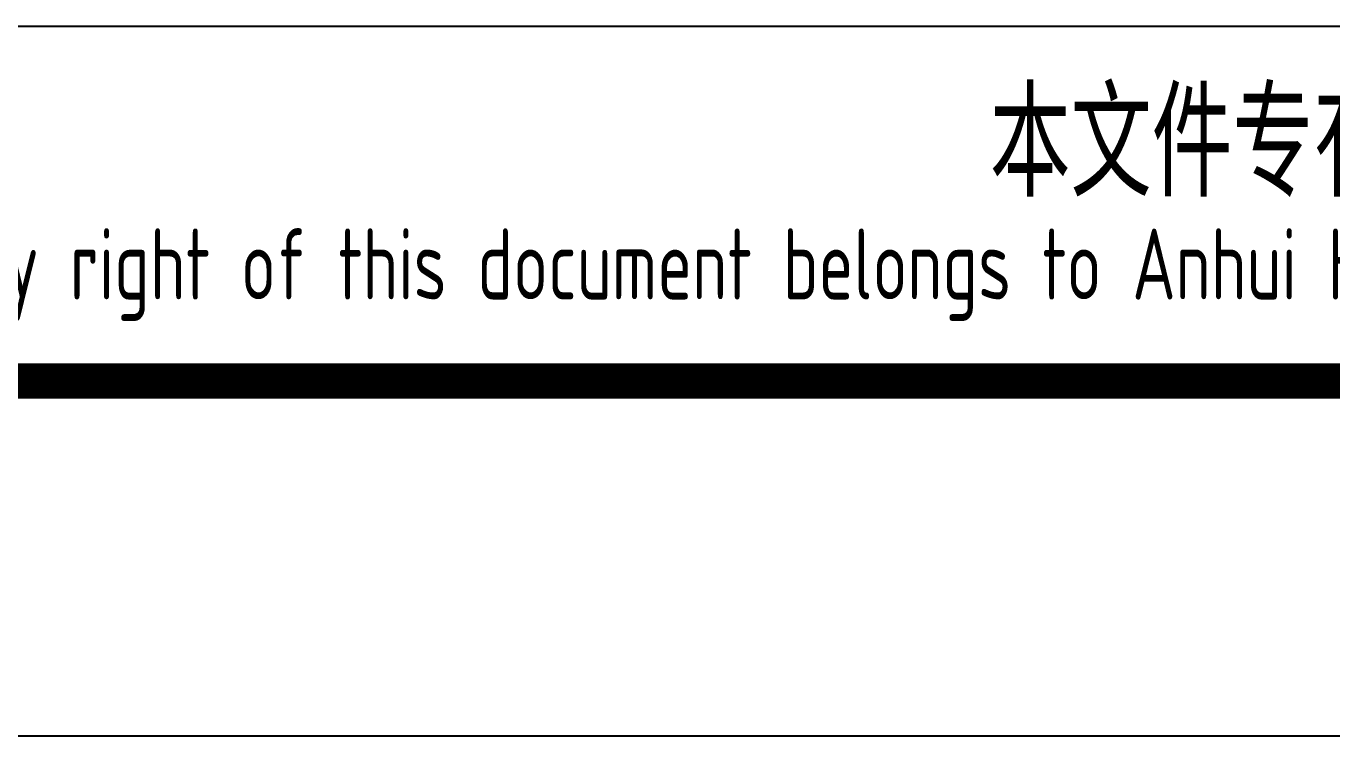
# Model space of a CAD drawing. Extents: x 6128144 to 12201635, y -1670122 to -706096.
# Drawn here: x 6468164 to 6471842, y -753340 to -751340 of the extents above; entities that cross this region are included whole.
import ezdxf
from ezdxf.enums import TextEntityAlignment as Align

# ---------------------------------------------------------------- set-up
doc = ezdxf.new("R2010")
doc.units = 0
doc.header["$LTSCALE"] = 1000
doc.header["$MEASUREMENT"] = 0
doc.layers.get('0').update_dxf_attribs({"linetype": 'CONTINUOUS'})
doc.layers.add('PUB_TITLE', color=4, linetype='CONTINUOUS')
doc.styles.add('AHD', font='sceie.shx', dxfattribs={"width": 0.7, "bigfont": 'sceic.shx'})
doc.styles.add('sceie', font='sceie.shx', dxfattribs={"bigfont": 'sceic.shx'})

msp = doc.modelspace()

# ---------------------------------------------------------------- linework, layer by layer
for p, q in [((6466301.6, -751339.6), (6484301.6, -751339.6)), ((6466301.6, -752339.6), (6484301.6, -752339.6))]:
    msp.add_line(p, q)
at = {"layer": 'PUB_TITLE', "color": 4}
msp.add_lwpolyline([(6425901.6, -753339.6), (6485301.6, -753339.6), (6485301.6, -711339.6), (6425901.6, -711339.6)], close=True, dxfattribs=at)
at = {"layer": 'PUB_TITLE', "color": 4, "const_width": 100}
msp.add_lwpolyline([(6428401.6, -752339.6), (6484301.6, -752339.6), (6484301.6, -712339.6), (6428401.6, -712339.6)], close=True, dxfattribs=at)

# ---------------------------------------------------------------- texts
at = {"width": 0.8}
for s, height, style, p in [('本文件专有权属安徽华东化工医药工程有限责任公司所有,未经许可不得复制或转让给第三方', 300, 'sceie', (6475472.7, -751688.5)), ('The proprietary right of this document belongs to Anhui Huadong Chemical And Medical Engineering  Co.,Ltd.  and any replication or transfer to the 3rd. side is forbidden without its permission. ', 200, 'AHD', (6475293.8, -752039.6))]:
    msp.add_text(s, height=height, dxfattribs=dict(at, style=style)).set_placement(p, align=Align.MIDDLE)

doc.saveas('drawing.dxf')
